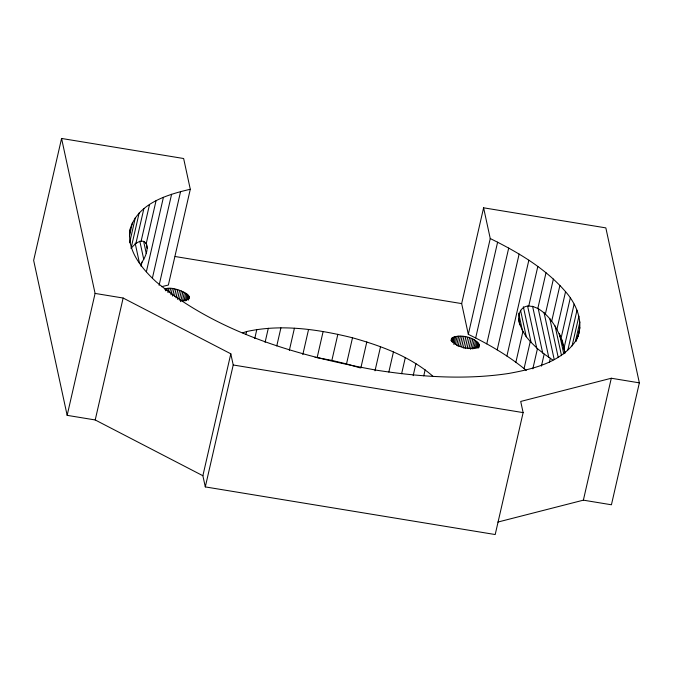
<?xml version="1.0" encoding="UTF-8"?>
<svg xmlns="http://www.w3.org/2000/svg" width="673" height="673" viewBox="0 0 673 673"><rect width="100%" height="100%" fill="white"/><g stroke="black" fill="none" stroke-linecap="round" stroke-linejoin="round"><path stroke-width="1.01" d="M639.35 382.853L611.294 378.243L520.709 401.445L523.123 412.616L495.202 534.539L205.299 486.907L202.876 475.727L95.213 419.96L67.157 415.35L33.65 260.384L61.571 138.461L183.645 158.517L190.291 189.264C167.409 194.59 138.89 203.061 130.545 227.794C125.531 249.187 141.473 268.199 156.077 281.743C218.145 333.337 298.762 356.202 376.846 370.251C420.381 376.947 465.001 380.043 508.746 373.456C532.284 369.132 558.708 363.084 574.128 343.154C585.99 326.868 577.594 305.256 565.556 291.695C545.248 268.148 517.831 252.148 490.255 238.553L483.601 207.806L605.843 227.886L639.35 382.853L611.429 504.775L583.373 500.165L497.869 522.063M140.472 264.607C144.426 258.592 148.624 251.441 146.537 244.013L144.316 241.582C139.185 239.664 134.718 244.341 131.605 247.714M129.645 242.802L135.34 217.648M67.157 415.35L95.086 293.42L61.571 138.461M129.611 231.865L130.545 227.794M129.452 235.743L132.463 222.595M131.025 248.438L139.151 212.971M95.213 419.96L123.142 298.03L95.086 293.42M135.879 243.533L143.887 208.58M141.137 241.111L149.524 204.499M141.052 266.188L141.978 262.142M146.218 243.634L156.043 200.739M146.377 271.724L163.413 197.324M152.46 277.831L171.598 194.261M159.097 285.335L180.574 191.569M165.398 290.812L165.861 288.801C174.046 285.016 203.869 299.569 180.154 300.638M166.837 290.66L167.291 288.65M190.291 189.264L168.351 285.058L161.545 286.673M167.947 292.612L168.873 288.599M169.638 292.662L170.555 288.65M170.942 294.824L172.322 288.801M172.532 296.086L174.147 289.054M174.374 296.431L175.989 289.398M175.981 297.878L177.815 289.836M177.537 299.401L179.607 290.357M179.254 299.998L181.323 290.955M180.633 301.655L182.938 291.611M182.349 301.361L184.419 292.318M183.906 301.109L185.748 293.066M185.285 300.873L186.901 293.84M186.471 300.663L187.851 294.631M187.674 299.443L188.591 295.422M188.188 300.217L189.105 296.196M188.92 298.955L189.382 296.944M202.876 475.727L230.805 353.805L123.142 298.03M205.299 486.907L233.22 364.985L230.805 353.805M245.914 334.565L246.604 331.553C281.651 323.856 318.119 329.29 352.501 337.787C381.061 345.855 410.076 356.37 432.773 376.123M254.739 338.553L256.808 329.509M265.086 342.33L268.308 328.264M276.771 345.93L280.919 327.844M289.348 350.355L294.412 328.247M302.808 354.595L308.562 329.467M315.057 357.329L317.143 357.624L323.124 331.495M317.143 357.624L331.873 360.408L337.854 334.288M359.87 367.803L346.511 363.916L352.501 337.787M360.821 368.081L366.802 341.951M375.004 370.823L380.531 346.704M388.834 372.051L393.436 351.954M401.621 373.708L405.306 357.624M413.172 375.669L415.939 363.613M423.763 375.845L425.143 369.814M450.927 340.631C453.392 331.284 482.23 337.653 478.671 347.941M451.356 340.033L451.819 338.023M451.558 341.522L452.483 337.501M452.214 342.077L453.358 337.055M526.286 370.428C508.746 355.79 488.808 344.298 468.315 334.346L461.661 303.599L483.601 207.806M453.064 342.734L454.443 336.702M453.88 344.483L455.714 336.441M455.31 344.324L457.152 336.29M456.647 345.274L458.725 336.231M458.103 346.326L460.408 336.281M459.869 346.477L462.174 336.424M461.686 346.73L463.991 336.677M463.302 348.076L465.834 337.022M468.315 334.346L490.255 238.553M465.136 348.513L467.668 337.459M467.155 348.025L469.451 337.981M468.871 348.614L471.176 338.569M470.486 349.27L472.791 339.226M472.21 348.976L474.28 339.932M475.676 337.955L497.616 242.154M473.767 348.715L475.609 340.681M475.155 348.488L476.77 341.455M476.349 348.269L477.729 342.246M477.325 348.059L478.478 343.028M478.074 347.823L478.991 343.81M478.587 347.571L479.277 344.559M486.764 343.844L508.704 248.043M497.187 349.876L519.127 254.074M506.904 356.017L528.843 260.215M515.88 362.242L522.946 331.394L519.893 324.655L518.58 318.607M519.893 324.655C516.872 317.404 519.379 306.055 528.759 306.005L537.82 266.449M524.074 368.535L530.265 341.514L526.269 336.761L522.946 331.394M565.017 353.132C561.509 335.911 553.492 317.774 537.828 308.461L546.013 272.733M532.831 368.812L537.449 348.656L530.265 341.514M545.391 313.971L553.383 279.059M541.42 366.104L544.188 354.032L537.449 348.656M551.692 321.248L559.911 285.386M549.378 362.31L550.304 358.288L544.188 354.032M556.865 329.602L565.556 291.695M560.954 338.712L570.292 297.954M563.991 348.303L574.111 304.129M567.903 349.825L576.988 310.211M572.092 345.88L578.915 316.167M575.449 341.329L579.882 321.963M576.298 341.261L576.997 338.208M577.552 337.779L579.882 327.591M578.216 336.063L578.923 333.009M583.373 500.165L611.294 378.243M451.381 338.62C452.828 347.251 473.859 351.878 479.327 345.266M242.726 332.799L246.604 331.553M164.582 289.062L165.861 288.801M528.759 306.005L533.184 306.585L537.828 308.461M175.148 256.522L461.661 303.599M233.22 364.985L523.123 412.616M331.873 360.408L346.511 363.916M550.304 358.288L552.87 360.097M562.174 339.848L564.925 352.829M559.785 334.632L560.23 336.677M559.356 333.488L563.772 353.889M555.09 325.934L561.534 355.689M549.782 318.422L558.186 357.27M543.986 312.297L554.148 359.264M538.173 308.377L548.806 357.548M532.579 306.223L542.724 353.14M527.624 306.106L536.709 348.109M523.358 306.753L531.106 342.599M520.54 310.27L526.269 336.761M518.673 313.181L522.433 330.603M146.125 243.13L147.227 248.236M143.635 241.329L146.277 253.536M139.816 241.17L143.761 259.416M135.147 243.163L139.53 263.412"/></g></svg>
